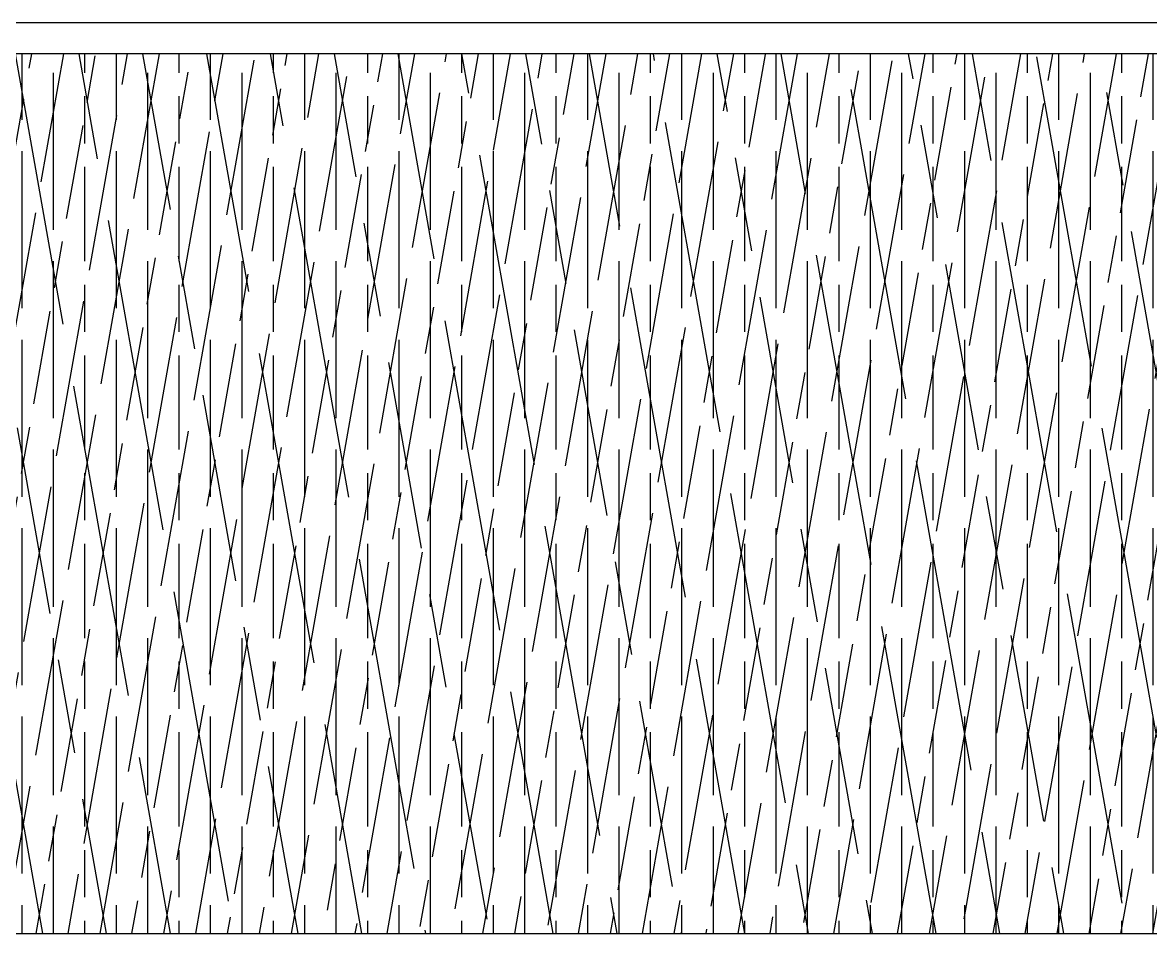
# Model space of a CAD drawing. Header units: millimetres. Extents: x -251401 to 377140, y -30451 to 275830.
# Drawn here: x 106402 to 109991, y 160 to 3060 of the extents above; entities that cross this region are included whole.
import ezdxf

# ---------------------------------------------------------------- set-up
doc = ezdxf.new("R2010")
doc.units = ezdxf.units.MM
doc.layers.add('0-S8', color=8, linetype='Continuous')
doc.layers.add('A-WALL', color=4, linetype='Continuous')

msp = doc.modelspace()

# ---------------------------------------------------------------- hatches: boundary and pattern name
at = {"layer": '0-S8'}
h = msp.add_hatch(dxfattribs=at)
h.set_pattern_fill('GOST_WOOD', color=8, scale=100, angle=10)
h.set_pattern_definition([(100, (-5000, 0), (590.8847, 104.189), [1000, -200]), (100, (-4768.3, -162.23), (590.8847, 104.189), [600, -150, 300, -150]), (100, (-4519.25, -422.94), (590.8847, 104.189), [1000, -200])])
h.paths.add_polyline_path([(105829.5, 2959.856), (105829.5, 2559.856), (102679.5, 259.856), (102729.5, 159.856), (113229.5, 159.856), (113279.5, 259.856), (110129.5, 2559.856), (110129.5, 2959.856)])
h = msp.add_hatch(dxfattribs=at)
h.set_pattern_fill('GOST_WOOD', color=8, scale=50)
h.paths.add_polyline_path([(105829.5, 2959.856), (105829.5, 2559.856), (102679.5, 259.856), (102729.5, 159.856), (113229.5, 159.856), (113279.5, 259.856), (110129.5, 2559.856), (110129.5, 2959.856)])
h = msp.add_hatch(dxfattribs=at)
h.set_pattern_fill('GOST_WOOD', color=8, scale=50, angle=350)
h.paths.add_polyline_path([(105829.5, 2959.856), (105829.5, 2559.856), (102679.5, 259.856), (102729.5, 159.856), (113229.5, 159.856), (113279.5, 259.856), (110129.5, 2559.856), (110129.5, 2959.856)])

# ---------------------------------------------------------------- linework, layer by layer
at = {"layer": 'A-WALL', "color": 3}
for points in [[(105779.5, 3059.856), (110179.5, 3059.856), (110129.5, 2959.856), (105829.5, 2959.856)], [(112479.5, 159.856), (113229.5, 159.856), (113279.5, 259.856), (110129.5, 2559.856), (110129.5, 2959.856), (105829.5, 2959.856), (105829.5, 2559.856), (102679.5, 259.856), (102729.5, 159.856), (103479.5, 159.856)]]:
    msp.add_lwpolyline(points, close=True, dxfattribs=at)

doc.saveas('drawing.dxf')
